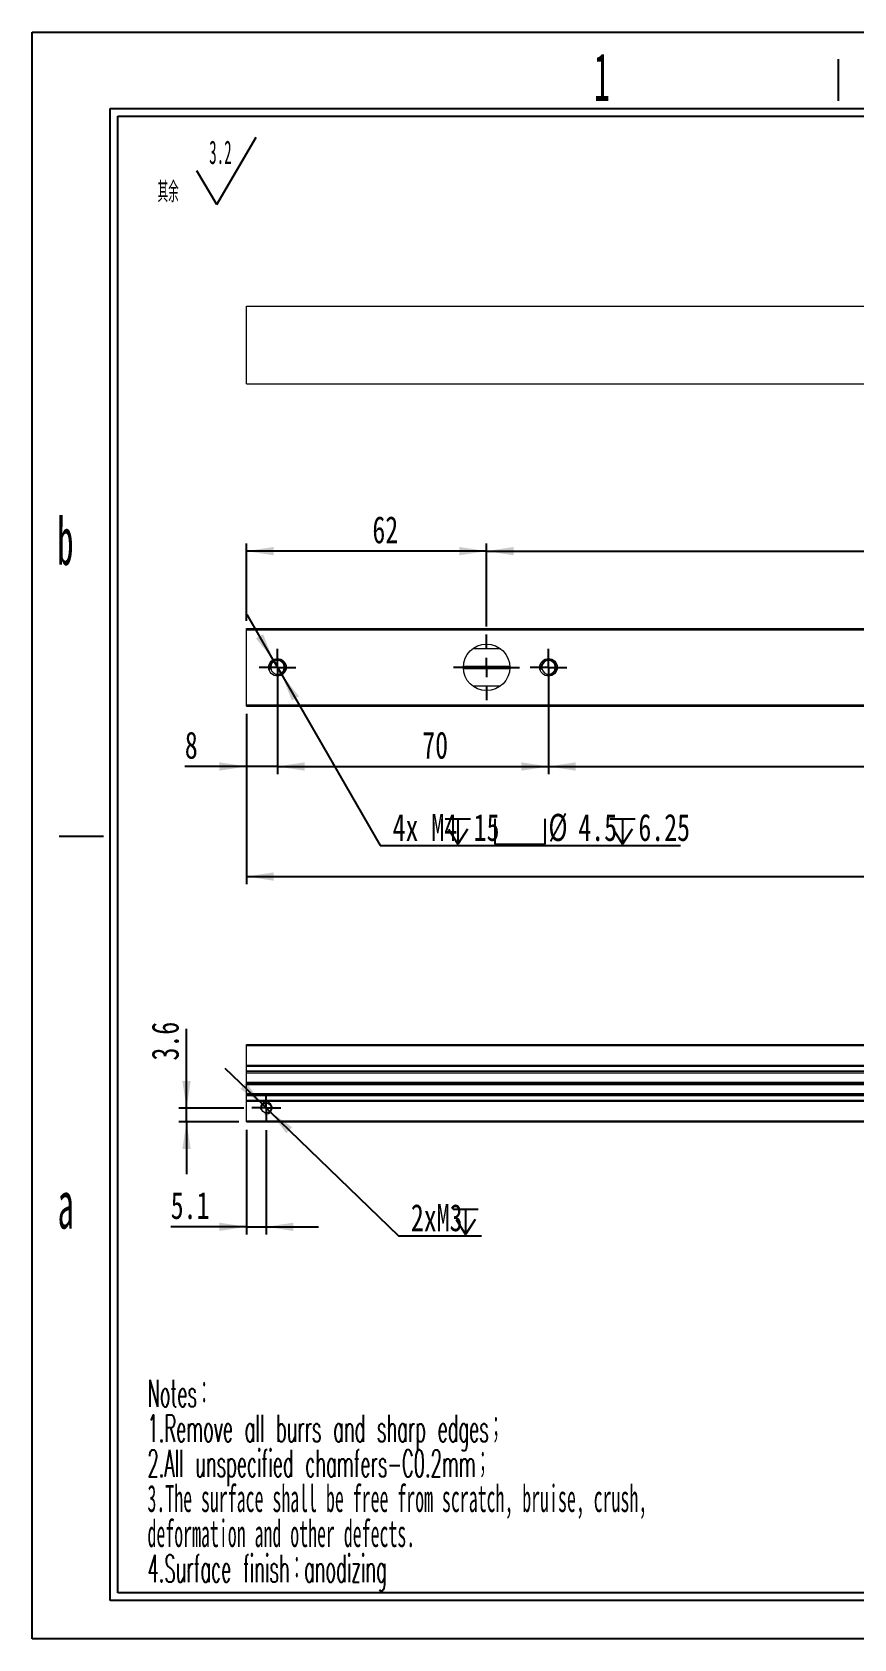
# Model space of a CAD drawing. Header units: millimetres. Extents: x 2 to 295, y 1 to 209.
# Drawn here: x 1.6 to 107.7, y 1.3 to 208.7 of the extents above; entities that cross this region are included whole.
import ezdxf

# ---------------------------------------------------------------- set-up
doc = ezdxf.new("R2010")
doc.units = ezdxf.units.MM
doc.layers.add('SLD-0', color=179, linetype='Continuous')
doc.styles.add('SLDTEXTSTYLE0', font='TXT', dxfattribs={"width": 0.469, "bigfont": 'bigfont'})
doc.styles.add('SLDTEXTSTYLE1', font='TXT', dxfattribs={"width": 0.469})
doc.styles.add('SLDTEXTSTYLE15', font='TXT', dxfattribs={"width": 0.7})
doc.styles.add('SLDTEXTSTYLE3', font='TXT', dxfattribs={"width": 0.484, "bigfont": 'bigfont'})
doc.styles.add('SLDTEXTSTYLE4', font='TXT', dxfattribs={"width": 0.484})
doc.styles.add('SLDTEXTSTYLE7', font='TXT', dxfattribs={"width": 0.5025})
doc.dimstyles.new('SLDDIMSTYLE0', dxfattribs={"dimtxt": 3.5, "dimasz": 3.5, "dimexe": 0, "dimexo": 0.0625, "dimgap": 0.875, "dimtad": 0, "dimtih": 1, "dimtoh": 1, "dimlfac": 2, "dimrnd": 1e-09, "dimzin": 12, "dimdsep": 46, "dimtxsty": 'SLDTEXTSTYLE1', "dimsah": 1, "dimcen": 0, "dimadec": 0, "dimazin": 3, "dimtfac": 1, "dimtmove": 0, "dimatfit": 3, "dimfxl": 0, "dimfrac": 2, "dimtolj": 1, "dimtzin": 12, "dimarcsym": 0})
doc.dimstyles.new('SLDDIMSTYLE1', dxfattribs={"dimtxt": 3.5, "dimasz": 3.5, "dimexe": 0, "dimexo": 0.0625, "dimgap": 0.875, "dimtad": 2, "dimlfac": 2, "dimrnd": 1e-09, "dimzin": 12, "dimdsep": 46, "dimtxsty": 'SLDTEXTSTYLE1', "dimsah": 1, "dimcen": 0.09, "dimadec": 0, "dimazin": 3, "dimtfac": 1, "dimtofl": 0, "dimtmove": 0, "dimatfit": 3, "dimfxl": 0, "dimfrac": 2, "dimtolj": 1, "dimtzin": 12, "dimarcsym": 0})
doc.dimstyles.new('SLDDIMSTYLE2', dxfattribs={"dimtxt": 3.5, "dimasz": 3.5, "dimexe": 0, "dimexo": 0.0625, "dimgap": 0.875, "dimtad": 2, "dimlfac": 2, "dimrnd": 1e-09, "dimzin": 12, "dimdsep": 46, "dimtxsty": 'SLDTEXTSTYLE1', "dimsah": 1, "dimcen": 0.09, "dimadec": 0, "dimazin": 3, "dimtfac": 1, "dimtmove": 0, "dimatfit": 0, "dimfxl": 0, "dimfrac": 2, "dimtolj": 1, "dimtzin": 12, "dimarcsym": 0})
doc.dimstyles.new('SLDDIMSTYLE3', dxfattribs={"dimtxt": 3.5, "dimasz": 3.5, "dimexe": 0, "dimexo": 0.0625, "dimgap": 0.875, "dimtad": 0, "dimtih": 1, "dimtoh": 1, "dimlfac": 2, "dimrnd": 1e-09, "dimzin": 12, "dimdsep": 46, "dimtxsty": 'SLDTEXTSTYLE1', "dimsah": 1, "dimcen": 0, "dimadec": 0, "dimazin": 3, "dimtfac": 1, "dimtmove": 0, "dimatfit": 3, "dimfxl": 0, "dimfrac": 2, "dimtolj": 1, "dimtzin": 12, "dimarcsym": 0})

# ---------------------------------------------------------------- blocks, each defined once
blk = doc.blocks.new('SW_NOTE_0')
at = {"layer": 'SLD-0', "color": 0}
for q in [(12.74, 9.16), (5.08, 4.83)]:
    blk.add_line((7.63, 0.49), q, dxfattribs=at)
at = {"layer": 'SLD-0', "color": 0, "attachment_point": 1}
for s, insert, char_height, style in [('3.2', (6.66, 8.73), 3.032, 'SLDTEXTSTYLE1'), ('\\M+191B4\\M+1975D', (0, 3.41), 2.6458, 'SLDTEXTSTYLE0')]:
    blk.add_mtext(s, dxfattribs=dict(at, insert=insert, char_height=char_height, style=style))
blk = doc.blocks.new('SW_NOTE_1')
at = {"layer": 'SLD-0', "color": 0, "char_height": 3.5, "attachment_point": 1}
for s, insert, style in [('Notes\\M+18146', (0, 4.51), 'SLDTEXTSTYLE3'), ('1.Remove all burrs and sharp edges\\M+18147', (0, -0.01), 'SLDTEXTSTYLE3'), ('2.All unspecified chamfers-C0.2mm\\M+18147', (0, -4.53), 'SLDTEXTSTYLE3'), ('3.The surface shall be free from scratch, bruise, crush,', (0, -9.05), 'SLDTEXTSTYLE4'), ('deformation and other defects.', (0, -13.57), 'SLDTEXTSTYLE4'), ('4.Surface finish\\M+18146anodizing', (0, -18.09), 'SLDTEXTSTYLE3')]:
    blk.add_mtext(s, dxfattribs=dict(at, insert=insert, style=style))
blk = doc.blocks.new('SW_SYMBOL_HOLE_DEPTH')
at = {"layer": 'SLD-0', "color": 0}
for p, q in [((0, 875), (800, 875)), ((100, 555), (400, 75)), ((400, 875), (400, 75)), ((700, 555), (400, 75))]:
    blk.add_line(p, q, dxfattribs=at)
blk = doc.blocks.new('SW_SYMBOL_HOLE_SPOT')
at = {"layer": 'SLD-0', "color": 0}
for p, q in [((0, 875), (0, 75)), ((1600, 75), (1600, 875)), ((0, 75), (1600, 75))]:
    blk.add_line(p, q, dxfattribs=at)
blk = doc.blocks.new('_D_1')
at = {"layer": 'SLD-0'}
for p, q in [((32.71, 127.66), (29.35, 133.49)), ((32.71, 127.66), (33.84, 125.71)), ((33.84, 125.71), (46.55, 103.69)), ((46.55, 103.69), (85.32, 103.69))]:
    blk.add_line(p, q, dxfattribs=at)
for points in [[(32.71, 127.66), (31.43, 130.96), (30.5, 130.42)], [(33.84, 125.71), (35.12, 122.41), (36.05, 122.95)]]:
    blk.add_solid(points, dxfattribs=at)
at = {"layer": 'SLD-0', "xscale": 0.004072727272727273, "yscale": 0.004072727272727273, "zscale": 0.004072727272727273}
for name, p in [('SW_SYMBOL_HOLE_DEPTH', (54.94, 103.55)), ('SW_SYMBOL_HOLE_SPOT', (61.33, 103.55)), ('SW_SYMBOL_HOLE_DEPTH', (76.21, 103.55))]:
    blk.add_blockref(name, p, dxfattribs=at)
at = {"layer": 'SLD-0', "char_height": 3.5, "attachment_point": 1, "style": 'SLDTEXTSTYLE15'}
for s, insert in [('%%c', (68.26, 107.78)), ('4x M4', (48.14, 107.78)), ('15', (58.61, 107.78)), ('4.5', (72.13, 107.78)), ('6.25', (79.88, 107.78))]:
    blk.add_mtext(s, dxfattribs=dict(at, insert=insert))
blk = doc.blocks.new('_D_2')
at = {"layer": 'SLD-0'}
for p, q in [((29.27, 120.69), (29.27, 98.69)), ((259.77, 120.69), (259.77, 98.69)), ((29.27, 99.69), (259.77, 99.69))]:
    blk.add_line(p, q, dxfattribs=at)
for points in [[(29.27, 99.69), (32.77, 99.15), (32.77, 100.22)], [(259.77, 99.69), (256.27, 100.22), (256.27, 99.15)]]:
    blk.add_solid(points, dxfattribs=at)
at = {"layer": 'SLD-0', "insert": (123.05, 104.2), "char_height": 3.5, "attachment_point": 1, "style": 'SLDTEXTSTYLE15'}
blk.add_mtext('461', dxfattribs=at)
blk = doc.blocks.new('_D_3')
at = {"layer": 'SLD-0'}
for p, q in [((33.27, 125.69), (33.27, 112.89)), ((29.27, 120.69), (29.27, 112.89)), ((29.27, 113.89), (21.31, 113.89)), ((33.27, 113.89), (29.27, 113.89)), ((33.27, 113.89), (40.01, 113.89))]:
    blk.add_line(p, q, dxfattribs=at)
for points in [[(29.27, 113.89), (25.77, 114.43), (25.77, 113.35)], [(33.27, 113.89), (36.77, 113.35), (36.77, 114.43)]]:
    blk.add_solid(points, dxfattribs=at)
at = {"layer": 'SLD-0', "insert": (21.31, 118.4), "char_height": 3.5, "attachment_point": 1, "style": 'SLDTEXTSTYLE15'}
blk.add_mtext('8', dxfattribs=at)
blk = doc.blocks.new('_D_4')
at = {"layer": 'SLD-0'}
for p, q in [((33.27, 125.69), (33.27, 112.89)), ((68.27, 125.69), (68.27, 112.89)), ((33.27, 113.89), (68.27, 113.89))]:
    blk.add_line(p, q, dxfattribs=at)
for points in [[(33.27, 113.89), (36.77, 113.35), (36.77, 114.43)], [(68.27, 113.89), (64.77, 114.43), (64.77, 113.35)]]:
    blk.add_solid(points, dxfattribs=at)
at = {"layer": 'SLD-0', "insert": (51.97, 118.4), "char_height": 3.5, "attachment_point": 1, "style": 'SLDTEXTSTYLE15'}
blk.add_mtext('70', dxfattribs=at)
blk = doc.blocks.new('_D_5')
at = {"layer": 'SLD-0'}
for p, q in [((68.27, 125.69), (68.27, 112.89)), ((221.97, 125.69), (221.97, 112.89)), ((68.27, 113.89), (221.97, 113.89))]:
    blk.add_line(p, q, dxfattribs=at)
for points in [[(68.27, 113.89), (71.77, 113.35), (71.77, 114.43)], [(221.97, 113.89), (218.47, 114.43), (218.47, 113.35)]]:
    blk.add_solid(points, dxfattribs=at)
at = {"layer": 'SLD-0', "insert": (140.49, 118.4), "char_height": 3.5, "attachment_point": 1, "style": 'SLDTEXTSTYLE15'}
blk.add_mtext('307.4', dxfattribs=at)
blk = doc.blocks.new('_D_7')
at = {"layer": 'SLD-0'}
for p, q in [((29.27, 132.69), (29.27, 142.69)), ((60.27, 141.69), (29.27, 141.69)), ((60.27, 131.94), (60.27, 142.69))]:
    blk.add_line(p, q, dxfattribs=at)
for points in [[(29.27, 141.69), (32.77, 141.15), (32.77, 142.22)], [(60.27, 141.69), (56.77, 142.22), (56.77, 141.15)]]:
    blk.add_solid(points, dxfattribs=at)
at = {"layer": 'SLD-0', "insert": (45.53, 146.2), "char_height": 3.5, "attachment_point": 1, "style": 'SLDTEXTSTYLE15'}
blk.add_mtext('62', dxfattribs=at)
blk = doc.blocks.new('_D_8')
at = {"layer": 'SLD-0'}
for p, q in [((60.27, 131.94), (60.27, 142.69)), ((60.27, 141.69), (229.97, 141.69)), ((229.97, 131.94), (229.97, 142.69))]:
    blk.add_line(p, q, dxfattribs=at)
for points in [[(60.27, 141.69), (63.77, 141.15), (63.77, 142.22)], [(229.97, 141.69), (226.47, 142.22), (226.47, 141.15)]]:
    blk.add_solid(points, dxfattribs=at)
at = {"layer": 'SLD-0', "insert": (149.46, 146.2), "char_height": 3.5, "attachment_point": 1, "style": 'SLDTEXTSTYLE15'}
blk.add_mtext('339.4', dxfattribs=at)
blk = doc.blocks.new('SW_CENTERMARKSYMBOL_1')
at = {"layer": 'SLD-0', "color": 0}
for p, q in [((0, 1.25), (0, 2.375)), ((-1.25, 0), (-2.375, 0)), ((0, 0), (-1.25, 0)), ((0, 0), (0, 1.25)), ((0, 0), (0, -1.25)), ((0, 0), (1.25, 0)), ((1.25, 0), (2.375, 0)), ((0, -1.25), (0, -2.375))]:
    blk.add_line(p, q, dxfattribs=at)
blk = doc.blocks.new('SW_CENTERMARKSYMBOL_2')
at = {"layer": 'SLD-0', "color": 0}
for p, q in [((0, 1.25), (0, 2.375)), ((-1.25, 0), (-2.375, 0)), ((0, 0), (-1.25, 0)), ((0, 0), (0, 1.25)), ((0, 0), (0, -1.25)), ((0, 0), (1.25, 0)), ((1.25, 0), (2.375, 0)), ((0, -1.25), (0, -2.375))]:
    blk.add_line(p, q, dxfattribs=at)
blk = doc.blocks.new('SW_CENTERMARKSYMBOL_5')
at = {"layer": 'SLD-0', "color": 0}
for p, q in [((0, 2.5), (0, 4.25)), ((-2.5, 0), (-4.25, 0)), ((0, 0), (-1.25, 0)), ((0, 0), (0, 1.25)), ((0, 0), (0, -1.25)), ((0, 0), (1.25, 0)), ((2.5, 0), (4.25, 0)), ((0, -2.5), (0, -4.25))]:
    blk.add_line(p, q, dxfattribs=at)
blk = doc.blocks.new('_D_11')
at = {"layer": 'SLD-0'}
for p, q in [((31.37, 70.25), (26.53, 74.92)), ((31.37, 70.25), (32.27, 69.38)), ((32.27, 69.38), (48.91, 53.32)), ((48.91, 53.32), (59.61, 53.32))]:
    blk.add_line(p, q, dxfattribs=at)
for points in [[(31.37, 70.25), (29.23, 73.07), (28.48, 72.29)], [(32.27, 69.38), (34.42, 66.56), (35.17, 67.34)]]:
    blk.add_solid(points, dxfattribs=at)
at = {"layer": 'SLD-0', "xscale": 0.004072727272727273, "yscale": 0.004072727272727273, "zscale": 0.004072727272727273}
blk.add_blockref('SW_SYMBOL_HOLE_DEPTH', (55.94, 53.18), dxfattribs=at)
at = {"layer": 'SLD-0', "insert": (50.5, 57.41), "char_height": 3.5, "attachment_point": 1, "style": 'SLDTEXTSTYLE15'}
blk.add_mtext('2xM3', dxfattribs=at)
blk = doc.blocks.new('_D_12')
at = {"layer": 'SLD-0'}
for p, q in [((29.27, 67.01), (29.27, 53.48)), ((31.82, 66.94), (31.82, 53.48)), ((29.27, 54.48), (19.49, 54.48)), ((29.27, 54.48), (31.82, 54.48)), ((31.82, 54.48), (38.56, 54.48))]:
    blk.add_line(p, q, dxfattribs=at)
for points in [[(29.27, 54.48), (25.77, 55.01), (25.77, 53.94)], [(31.82, 54.48), (35.32, 53.94), (35.32, 55.01)]]:
    blk.add_solid(points, dxfattribs=at)
at = {"layer": 'SLD-0', "insert": (19.49, 58.99), "char_height": 3.5, "attachment_point": 1, "style": 'SLDTEXTSTYLE15'}
blk.add_mtext('5.1', dxfattribs=at)
blk = doc.blocks.new('_D_13')
at = {"layer": 'SLD-0'}
for p, q in [((21.53, 69.81), (21.53, 80.02)), ((28.95, 69.81), (20.53, 69.81)), ((21.53, 68.01), (21.53, 69.81)), ((28.27, 68.01), (20.53, 68.01)), ((21.53, 68.01), (21.53, 61.28))]:
    blk.add_line(p, q, dxfattribs=at)
for points in [[(21.53, 69.81), (22.07, 73.31), (20.99, 73.31)], [(21.53, 68.01), (20.99, 64.51), (22.07, 64.51)]]:
    blk.add_solid(points, dxfattribs=at)
at = {"layer": 'SLD-0', "insert": (17.02, 75.94), "char_height": 3.5, "attachment_point": 1, "rotation": 90, "style": 'SLDTEXTSTYLE15'}
blk.add_mtext('3.6', dxfattribs=at)
blk = doc.blocks.new('SW_CENTERMARKSYMBOL_7')
at = {"layer": 'SLD-0', "color": 0}
for p, q in [((-1.25, 0), (-1.875, 0)), ((0, 0), (-1.25, 0)), ((0, 1.25), (0, 1.875)), ((0, 0), (0, 1.25)), ((0, 0), (0, -1.25)), ((0, 0), (1.25, 0)), ((1.25, 0), (1.875, 0)), ((0, -1.25), (0, -1.875))]:
    blk.add_line(p, q, dxfattribs=at)

msp = doc.modelspace()

# ---------------------------------------------------------------- linework, layer by layer
at = {"color": 7, "linetype": 'Continuous', "lineweight": 15}
for p, q in [((29.2746, 173.2874), (259.7746, 173.2874)), ((29.2746, 173.1374), (29.2746, 173.2874)), ((29.2746, 163.4374), (29.2746, 173.1374)), ((29.2746, 163.2874), (29.2746, 163.4374)), ((29.2746, 163.2874), (259.7746, 163.2874)), ((29.2746, 131.6864), (259.7746, 131.6864)), ((29.2746, 131.5364), (29.2746, 131.6864)), ((29.2746, 121.8364), (29.2746, 131.5364)), ((29.2746, 131.5364), (259.7746, 131.5364)), ((62.0674, 129.0917), (58.4817, 129.0917)), ((32.1496, 126.6864), (32.3996, 126.6864)), ((32.1596, 126.8364), (32.4125, 126.8364)), ((32.1596, 126.5364), (32.4125, 126.5364)), ((34.1366, 126.8364), (34.3895, 126.8364)), ((34.1366, 126.5364), (34.3895, 126.5364)), ((34.1496, 126.6864), (34.3996, 126.6864)), ((57.2746, 126.6864), (63.2746, 126.6864)), ((57.2783, 126.8364), (63.2708, 126.8364)), ((57.2783, 126.5364), (63.2708, 126.5364)), ((67.1496, 126.6864), (67.3996, 126.6864)), ((67.1596, 126.8364), (67.4125, 126.8364)), ((67.1596, 126.5364), (67.4125, 126.5364)), ((69.1366, 126.8364), (69.3895, 126.8364)), ((69.1366, 126.5364), (69.3895, 126.5364)), ((69.1496, 126.6864), (69.3996, 126.6864)), ((58.4817, 124.2811), (62.0674, 124.2811)), ((29.2746, 121.6864), (29.2746, 121.8364)), ((29.2746, 121.8364), (259.7746, 121.8364)), ((29.2746, 121.6864), (259.7746, 121.6864)), ((29.2746, 78.0133), (259.7746, 78.0133)), ((29.2746, 77.8633), (29.2746, 78.0133)), ((29.2746, 77.8633), (259.7746, 77.8633)), ((29.2746, 75.3254), (29.2746, 77.8633)), ((29.2746, 75.3254), (259.7746, 75.3254)), ((29.2746, 75.2194), (29.2746, 75.3254)), ((29.2746, 75.2194), (259.7746, 75.2194)), ((29.2746, 74.6194), (29.2746, 75.2194)), ((29.2746, 74.6194), (259.7746, 74.6194)), ((29.2746, 74.5754), (29.2746, 74.6194)), ((29.2746, 74.5754), (259.7746, 74.5754)), ((29.2746, 74.358), (29.2746, 74.5754)), ((29.2746, 74.358), (259.7746, 74.358)), ((29.2746, 73.1633), (29.2746, 74.358)), ((29.2746, 73.1633), (259.7746, 73.1633)), ((29.2746, 73.0133), (29.2746, 73.1633)), ((29.2746, 73.0133), (259.7746, 73.0133)), ((29.2746, 72.8633), (29.2746, 73.0133)), ((29.2746, 72.8633), (259.7746, 72.8633)), ((29.2746, 71.6686), (29.2746, 72.8633)), ((29.2746, 71.6686), (259.7746, 71.6686)), ((29.2746, 71.4512), (29.2746, 71.6686)), ((259.7746, 71.4512), (29.2746, 71.4512)), ((29.2746, 71.4072), (29.2746, 71.4512)), ((29.2746, 71.4072), (259.7746, 71.4072)), ((29.2746, 70.8072), (29.2746, 71.4072)), ((29.2746, 70.8072), (259.7746, 70.8072)), ((29.2746, 70.7012), (29.2746, 70.8072)), ((29.2746, 70.7012), (259.7746, 70.7012)), ((29.2746, 68.1633), (29.2746, 70.7012)), ((29.2746, 68.1633), (259.7746, 68.1633)), ((29.2746, 68.0133), (29.2746, 68.1633)), ((29.2746, 68.0133), (259.7746, 68.0133))]:
    msp.add_line(p, q, dxfattribs=at)
for centre, radius in [((60.2746, 126.6864), 3), ((33.2746, 126.6864), 1.125), ((68.2746, 126.6864), 1.125), ((31.8246, 69.8133), 0.625)]:
    msp.add_circle(centre, radius, dxfattribs=at)
at = {"color": 7, "linetype": 'Continuous', "lineweight": 0}
for centre, radius in [((33.2746, 126.6864), 1), ((68.2746, 126.6864), 1), ((31.8246, 69.8133), 0.75), ((31.8246, 69.8133), 0.75)]:
    msp.add_arc(centre, radius, 255, 195, dxfattribs=at)
at = {"color": 7, "linetype": 'Continuous', "lineweight": 15}
for centre, start, end in [((33.2746, 126.6864), 170.12911, 180), ((33.2746, 126.6864), 180, 189.87089), ((33.2746, 126.6864), 9.87089, 170.12911), ((33.2746, 126.6864), 189.87089, 350.12911), ((33.2746, 126.6864), 0, 9.87089), ((33.2746, 126.6864), 350.12911, 0), ((68.2746, 126.6864), 170.12911, 180), ((68.2746, 126.6864), 180, 189.87089), ((68.2746, 126.6864), 9.87089, 170.12911), ((68.2746, 126.6864), 189.87089, 350.12911), ((68.2746, 126.6864), 0, 9.87089), ((68.2746, 126.6864), 350.12911, 0)]:
    msp.add_arc(centre, 0.875, start, end, dxfattribs=at)
at = {"layer": 'SLD-0'}
for p, q in [((1.5907, 208.6737), (295.1066, 208.6737)), ((1.5907, 1.2938), (1.5907, 208.6737)), ((12.6748, 7.2189), (12.6748, 197.811)), ((12.6748, 197.811), (289.1814, 197.811)), ((289.1814, 7.2189), (12.6748, 7.2189)), ((295.1066, 1.2938), (1.5907, 1.2938))]:
    msp.add_line(p, q, dxfattribs=at)
at = {"layer": 'SLD-0', "color": 6, "linetype": 'Continuous'}
for p, q in [((105.701, 199.786), (105.701, 205.1695)), ((11.6873, 6.2314), (11.6873, 198.7985)), ((11.6873, 198.7985), (290.1689, 198.7985)), ((10.8046, 104.8527), (5.0681, 104.8527)), ((290.1689, 6.2314), (11.6873, 6.2314))]:
    msp.add_line(p, q, dxfattribs=at)

# ---------------------------------------------------------------- block references
at = {"layer": 'SLD-0'}
for name, p in [('SW_NOTE_0', (17.795, 185.9568)), ('SW_CENTERMARKSYMBOL_5', (60.2746, 126.6864)), ('SW_CENTERMARKSYMBOL_1', (33.2746, 126.6864)), ('SW_CENTERMARKSYMBOL_2', (68.2746, 126.6864)), ('SW_CENTERMARKSYMBOL_7', (31.8246, 69.8133))]:
    msp.add_blockref(name, p, dxfattribs=at)
at = {"layer": 'SLD-0', "color": 5}
msp.add_blockref('SW_NOTE_1', (16.4859, 30.2185), dxfattribs=at)

# ---------------------------------------------------------------- texts
at = {"layer": 'SLD-0', "char_height": 6.172, "attachment_point": 1, "style": 'SLDTEXTSTYLE7'}
for s, insert in [('1', (74.111, 205.9712)), ('b', (4.8346, 146.0918)), ('a', (4.8798, 60.4234))]:
    msp.add_mtext(s, dxfattribs=dict(at, insert=insert))

# ---------------------------------------------------------------- dimensions: what is measured, and where the dimension line sits
at = {"layer": 'SLD-0'}
for base, p1, p2, dimstyle, picture, middle in [((29.2746, 141.6864), (60.2746, 130.9364), (29.2746, 131.6864), 'SLDDIMSTYLE1', '_D_7', (46.8931, 141.6864)), ((229.9746, 141.6864), (60.2746, 130.9364), (229.9746, 130.9364), 'SLDDIMSTYLE1', '_D_8', (152.8639, 141.6864)), ((29.2746, 113.8875), (33.2746, 126.6864), (29.2746, 121.6864), 'SLDDIMSTYLE2', '_D_3', (21.994, 113.8875)), ((68.2746, 113.8875), (33.2746, 126.6864), (68.2746, 126.6864), 'SLDDIMSTYLE1', '_D_4', (53.327, 113.8875)), ((221.9746, 113.8875), (68.2746, 126.6864), (221.9746, 126.6864), 'SLDDIMSTYLE1', '_D_5', (143.8946, 113.8875)), ((259.7746, 99.6864), (29.2746, 121.6864), (259.7746, 121.6864), 'SLDDIMSTYLE1', '_D_2', (125.0946, 99.6864)), ((31.8246, 54.4758), (29.2746, 68.0133), (31.8246, 67.9383), 'SLDDIMSTYLE2', '_D_12', (21.5277, 54.4758))]:
    dim = msp.add_linear_dim(base=base, p1=p1, p2=p2, dimstyle=dimstyle, dxfattribs=at)
    dim.commit()
    dim.dimension.update_dxf_attribs({"geometry": picture, "text_midpoint": middle, "dimtype": 160})
dim = msp.add_diameter_dim_2p(p1=(33.8371, 125.7121), p2=(32.7121, 127.6607), text='4x M4{\\fGDT;x}15{\\fGDT;v}%%c4.5{\\fGDT;x}6.25', dimstyle='SLDDIMSTYLE0', dxfattribs=at)
dim.commit()
dim.dimension.update_dxf_attribs({"geometry": '_D_1', "text_midpoint": (66.7303, 105.5136), "dimtype": 163})
dim = msp.add_linear_dim(base=(21.5277, 69.8133), p1=(29.2746, 68.0133), p2=(29.9496, 69.8133), angle=90, dimstyle='SLDDIMSTYLE2', dxfattribs=at)
dim.commit()
dim.dimension.update_dxf_attribs({"geometry": '_D_13', "text_midpoint": (21.5277, 77.9807), "dimtype": 160})
dim = msp.add_diameter_dim_2p(p1=(32.2743, 69.3793), p2=(31.3748, 70.2473), text='2xM3{\\fGDT;x}', dimstyle='SLDDIMSTYLE3', override={"dimpost": '<>'}, dxfattribs=at)
dim.commit()
dim.dimension.update_dxf_attribs({"geometry": '_D_11', "text_midpoint": (55.0557, 55.1463), "dimtype": 163})

doc.saveas('drawing.dxf')
